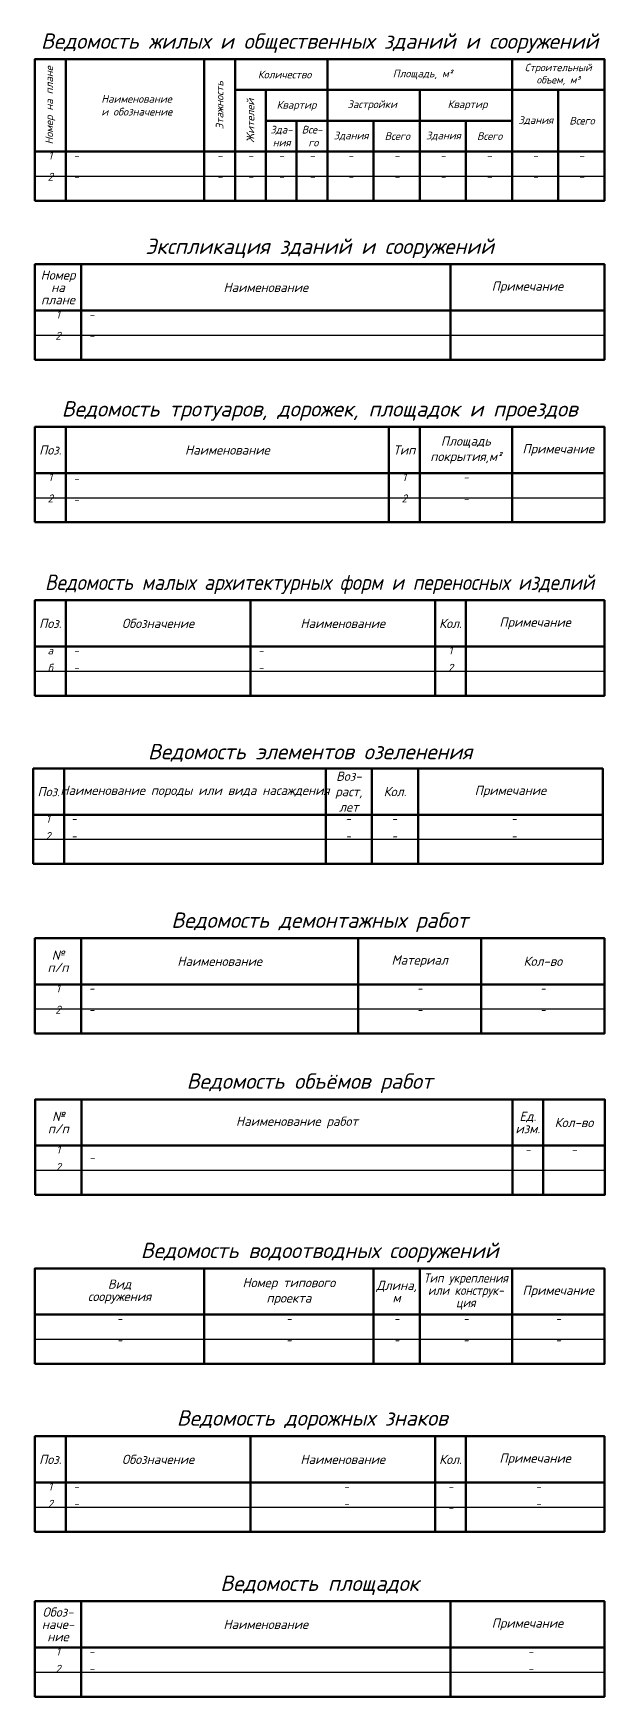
# Model space of a CAD drawing. Header units: millimetres. Extents: x -753 to 824, y -643 to 389.
# Drawn here: x 209 to 395, y -152 to 389 of the extents above; entities that cross this region are included whole.
import ezdxf

# ---------------------------------------------------------------- set-up
doc = ezdxf.new("R2010")
doc.units = ezdxf.units.MM
doc.styles.get("Standard").update_dxf_attribs({"font": 'isocpeui.ttf', "height": 2})

# ---------------------------------------------------------------- blocks, each defined once
blk = doc.blocks.new('*U53')
at = {"lineweight": -3}
for p, q in [((-185, -23), (0, -23)), ((-185, -31), (0, -31))]:
    blk.add_line(p, q, dxfattribs=at)
at = {"lineweight": 70, "ltscale": 3}
blk.add_lwpolyline([(-185, -31), (-185, 0), (0, 0), (0, -31)], close=True, dxfattribs=at)
for points in [[(-170, 0), (-170, -31)], [(-50, 0), (-50, -31)], [(-185, -15), (0, -15)]]:
    blk.add_lwpolyline(points, dxfattribs=at)
at = {"ltscale": 3}
for s, insert, char_height, width, attachment_point in [('{\\fISOCPEUR|b1|i1|c204|p34;Экспликация зданий и сооружений}', (-92.5, 2), 5, 185.3986, 8), ('Наименование', (-110, -7.5), 3, 119.9948, 5), ('Примечание', (-25, -7.5), 3, 50, 5)]:
    blk.add_mtext(s, dxfattribs=dict(at, insert=insert, char_height=char_height, width=width, attachment_point=attachment_point))
at = {"ltscale": 3, "insert": (-177.5, -7.5), "char_height": 3, "width": 15.0052, "attachment_point": 5, "line_spacing_factor": 0.8}
blk.add_mtext('Номер\\Pна\\Pплане', dxfattribs=at)
blk = doc.blocks.new('экспликация')
blk.add_blockref('*U53', (0, 0))
at = {"char_height": 2.6, "line_spacing_factor": 1.6}
for s, insert, width, attachment_point in [('1\\P2', (-177.5, -15), 15.0052, 2), ('-\\P-', (-167.49, -15), 117.4948, 1)]:
    blk.add_mtext(s, dxfattribs=dict(at, insert=insert, width=width, attachment_point=attachment_point))
blk = doc.blocks.new('*U54')
at = {"lineweight": -3}
for p, q in [((-184.99, -23), (0, -23)), ((-184.99, -31), (0, -31))]:
    blk.add_line(p, q, dxfattribs=at)
at = {"lineweight": 70, "ltscale": 3}
blk.add_lwpolyline([(-184.99, -31), (-184.99, 0), (0, 0), (0, -31)], close=True, dxfattribs=at)
for points in [[(-174.99, 0), (-174.99, -31)], [(-69.99, 0), (-69.99, -31)], [(-59.99, 0), (-59.99, -31)], [(-29.99, 0), (-29.99, -31)], [(-184.99, -15), (0, -15)]]:
    blk.add_lwpolyline(points, dxfattribs=at)
at = {"ltscale": 3}
for s, insert, char_height, width, attachment_point in [('{\\fISOCPEUR|b1|i1|c204|p34;Ведомость тротуаров, дорожек, площадок и проездов}', (-92.5, 2), 5, 185.3986, 8), ('Площадь покрытия,м²', (-45, -7.5), 3, 29.9948, 5), ('Наименование', (-122.49, -7.5), 3, 105, 5), ('Примечание', (-15, -7.5), 3, 29.9948, 5)]:
    blk.add_mtext(s, dxfattribs=dict(at, insert=insert, char_height=char_height, width=width, attachment_point=attachment_point))
at = {"ltscale": 3, "char_height": 3, "width": 10.0052, "attachment_point": 5, "line_spacing_factor": 0.8}
for s, insert in [('Поз.', (-180, -7.5)), ('Тип', (-65, -7.5))]:
    blk.add_mtext(s, dxfattribs=dict(at, insert=insert))
blk = doc.blocks.new('*U55')
at = {"lineweight": -3}
for p, q in [((-185, -23), (0, -23)), ((-185, -31), (0, -31))]:
    blk.add_line(p, q, dxfattribs=at)
at = {"lineweight": 70, "ltscale": 3}
blk.add_lwpolyline([(-185, -31), (-185, 0), (0, 0), (0, -31)], close=True, dxfattribs=at)
for points in [[(-175, 0), (-175, -31)], [(-115, 0), (-115, -31)], [(-55, 0), (-55, -31)], [(-45, 0), (-45, -31)], [(-185, -15), (0, -15)]]:
    blk.add_lwpolyline(points, dxfattribs=at)
at = {"ltscale": 3}
for s, insert, char_height, width, attachment_point in [('{\\fISOCPEUR|b1|i1|c204|p34;\\W0.9;Ведомость малых архитектурных форм и переносных изделий}', (-92.5, 2), 5, 185.3986, 8), ('Обозначение', (-145, -7.5), 3, 60, 5), ('Наименование', (-85, -7.5), 3, 60, 5), ('Примечание', (-22.5, -7.5), 3, 45, 5)]:
    blk.add_mtext(s, dxfattribs=dict(at, insert=insert, char_height=char_height, width=width, attachment_point=attachment_point))
at = {"ltscale": 3, "char_height": 3, "width": 10, "attachment_point": 5, "line_spacing_factor": 0.8}
for s, insert in [('Поз.', (-180, -7.5)), ('Кол.', (-50, -7.5))]:
    blk.add_mtext(s, dxfattribs=dict(at, insert=insert))
blk = doc.blocks.new('*U57')
at = {"lineweight": -3}
for p, q in [((-185, -23), (0, -23)), ((-185, -31), (0, -31))]:
    blk.add_line(p, q, dxfattribs=at)
at = {"lineweight": 70, "ltscale": 3}
blk.add_lwpolyline([(-185, -31), (-185, 0), (0, 0), (0, -31)], close=True, dxfattribs=at)
for points in [[(-169.99, 0), (-169.99, -31)], [(-79.99, 0), (-79.99, -31)], [(-39.99, 0), (-39.99, -31)], [(-185, -15), (0, -15)]]:
    blk.add_lwpolyline(points, dxfattribs=at)
at = {"ltscale": 3}
for s, insert, char_height, width, attachment_point in [('{\\fISOCPEUR|b1|i1|c204|p34;Ведомость демонтажных работ}', (-92.5, 2), 5, 185.3986, 8), ('Наименование', (-124.99, -7.5), 3, 90, 5), ('Кол-во', (-20, -7.5), 3, 39.9948, 5)]:
    blk.add_mtext(s, dxfattribs=dict(at, insert=insert, char_height=char_height, width=width, attachment_point=attachment_point))
at = {"ltscale": 3, "char_height": 3, "attachment_point": 5, "line_spacing_factor": 0.8}
for s, insert, width in [('№\\Pп/п', (-177.5, -7.5), 15.0052), ('Материал', (-59.99, -7.5), 40)]:
    blk.add_mtext(s, dxfattribs=dict(at, insert=insert, width=width))
blk = doc.blocks.new('*U59')
at = {"lineweight": -3}
for p, q in [((-185, -23), (0, -23)), ((-185, -31), (0, -31))]:
    blk.add_line(p, q, dxfattribs=at)
at = {"lineweight": 70, "ltscale": 3}
blk.add_lwpolyline([(-185, -31), (-185, 0), (0, 0), (0, -31)], close=True, dxfattribs=at)
for points in [[(-130, 0), (-130, -31)], [(-75, 0), (-75, -31)], [(-60, 0), (-60, -31)], [(-30, 0), (-30, -31)], [(-185, -15), (0, -15)]]:
    blk.add_lwpolyline(points, dxfattribs=at)
at = {"ltscale": 3}
for s, insert, char_height, width, attachment_point in [('{\\fISOCPEUR|b1|i1|c204|p34;Ведомость водоотводных сооружений}', (-92.5, 2), 5, 185.3986, 8), ('Номер типового^Jпроекта', (-102.5, -7.5), 3, 55, 5)]:
    blk.add_mtext(s, dxfattribs=dict(at, insert=insert, char_height=char_height, width=width, attachment_point=attachment_point))
at = {"ltscale": 3, "char_height": 3, "attachment_point": 5, "line_spacing_factor": 0.8}
for s, insert, width in [('Вид^Jсооружения', (-157.5, -7.5), 55), ('Длина,\\Pм', (-67.5, -7.5), 15), ('{\\W0.9;Тип укрепления^Jили конструк-^Jция}', (-45, -7.5), 30), ('Примечание', (-15, -7.5), 30)]:
    blk.add_mtext(s, dxfattribs=dict(at, insert=insert, width=width))
blk = doc.blocks.new('*U52')
at = {"lineweight": 70, "ltscale": 0.1}
for p, q in [((-174.99, 0), (-174.99, -46)), ((-129.99, 0), (-129.99, -46)), ((-119.99, 0), (-119.99, -46)), ((-89.99, -46), (-89.99, 0)), ((-29.99, -46), (-29.99, 0)), ((0.01, -10), (-119.99, -10)), ((-109.99, -10), (-109.99, -46)), ((-59.99, -46), (-59.99, -10)), ((-14.99, -46), (-14.99, -10)), ((-109.99, -20), (-29.99, -20)), ((-99.99, -20), (-99.99, -46)), ((-74.99, -46), (-74.99, -20)), ((-44.99, -46), (-44.99, -20)), ((-184.99, -30), (0.01, -30))]:
    blk.add_line(p, q, dxfattribs=at)
at = {"lineweight": -3}
for p, q in [((-184.99, -38), (0, -38)), ((-184.99, -46), (0, -46))]:
    blk.add_line(p, q, dxfattribs=at)
at = {"lineweight": 70, "ltscale": 3}
blk.add_lwpolyline([(-184.99, -46), (-184.99, 0), (0, 0), (0, -46)], close=True, dxfattribs=at)
at = {"ltscale": 3, "insert": (-92.5, 2), "char_height": 5, "width": 185.3986, "attachment_point": 8}
blk.add_mtext('{\\fISOCPEUR|b1|i1|c204|p34;Ведомость жилых и общественных зданий и сооружений}', dxfattribs=at)
at = {"linetype": 'Continuous', "char_height": 2.5, "attachment_point": 5, "rotation": 90}
for s, insert, width in [('Номер на плане', (-179.99, -15), 30), ('Этажность', (-124.99, -15), 30), ('Жителей', (-114.99, -20), 20)]:
    blk.add_mtext(s, dxfattribs=dict(at, insert=insert, width=width))
at = {"linetype": 'Continuous', "attachment_point": 5}
for s, insert, char_height, width in [('\\pi2.1937;Количество\\P', (-104.99, -5), 2.5, 30), ('\\pi1.8733;Площадь, м²', (-59.99, -5), 2.5, 60), ('Строительный\\Pобъем, м³', (-14.99, -5), 2.4, 30), ('\\pi1.0406;Наименование\\P\\pi1.151;и обозначение', (-152.49, -15), 2.5, 45), ('\\pi-0.091096;Квартир', (-99.99, -15.21), 2.5, 20), ('\\pi-0.86209;Застройки', (-74.99, -15), 2.5, 30), ('\\pi1.02825;Квартир', (-44.99, -15), 2.5, 30), ('\\pi0.428;Здания', (-22.49, -20), 2.5, 15), ('\\pi0.4344;Всего', (-7.5, -20), 2.5, 14.9948), ('Зда-\\P\\pi0.2217;ния', (-104.95, -25), 2.5, 9.9065), ('Все-\\P\\pi0.89583;го', (-94.99, -25), 2.5, 10), ('\\pi0.42801;Здания', (-82.49, -25), 2.5, 15), ('\\pi0.4344;Всего', (-67.49, -25), 2.5, 15), ('\\pi0.42801;Здания', (-52.49, -25), 2.5, 15), ('\\pi0.4344;Всего', (-37.49, -25), 2.5, 15)]:
    blk.add_mtext(s, dxfattribs=dict(at, insert=insert, char_height=char_height, width=width))
blk = doc.blocks.new('вед_жил_и_общ')
blk.add_blockref('*U52', (0, 0))
at = {"char_height": 2.6, "line_spacing_factor": 1.6}
for s, insert, width, attachment_point in [('1\\P2', (-179.99, -30), 10.0052, 2), ('-\\P-', (-172.49, -30), 42.5, 1), ('-\\P-', (-124.99, -30), 10.0052, 2), ('-\\P-', (-114.99, -30), 10.0052, 2), ('-\\P-', (-104.99, -30), 10.0052, 2), ('-\\P-', (-94.99, -30), 10.0052, 2), ('-\\P-', (-82.49, -30), 15, 2), ('-\\P-', (-67.49, -30), 15, 2), ('-\\P-', (-52.49, -30), 15, 2), ('-\\P-', (-37.49, -30), 15, 2), ('-\\P-', (-22.49, -30), 15, 2), ('-\\P-', (-7.49, -30), 15, 2)]:
    blk.add_mtext(s, dxfattribs=dict(at, insert=insert, width=width, attachment_point=attachment_point))
blk = doc.blocks.new('*U61')
at = {"lineweight": -3}
for p, q in [((-185, -23), (0, -23)), ((-185, -31), (0, -31))]:
    blk.add_line(p, q, dxfattribs=at)
at = {"lineweight": 70, "ltscale": 3}
blk.add_lwpolyline([(-185, -31), (-185, 0), (0, 0), (0, -31)], close=True, dxfattribs=at)
for points in [[(-170, 0), (-170, -31)], [(-50, 0), (-50, -31)], [(-185, -15), (0, -15)]]:
    blk.add_lwpolyline(points, dxfattribs=at)
at = {"ltscale": 3}
for s, insert, char_height, width, attachment_point in [('{\\fISOCPEUR|b1|i1|c204|p34;Ведомость площадок}', (-92.5, 2), 5, 185.3986, 8), ('Наименование', (-110, -7.5), 3, 119.9948, 5), ('Примечание', (-25, -7.5), 3, 50, 5)]:
    blk.add_mtext(s, dxfattribs=dict(at, insert=insert, char_height=char_height, width=width, attachment_point=attachment_point))
at = {"ltscale": 3, "insert": (-177.5, -7.5), "char_height": 3, "width": 15.0052, "attachment_point": 5, "line_spacing_factor": 0.8}
blk.add_mtext('Обоз-\\Pначе-\\Pние', dxfattribs=at)
blk = doc.blocks.new('*U60')
at = {"lineweight": -3}
for p, q in [((-185, -23), (0, -23)), ((-185, -31), (0, -31))]:
    blk.add_line(p, q, dxfattribs=at)
at = {"lineweight": 70, "ltscale": 3}
blk.add_lwpolyline([(-185, -31), (-185, 0), (0, 0), (0, -31)], close=True, dxfattribs=at)
for points in [[(-175, 0), (-175, -31)], [(-115, 0), (-115, -31)], [(-55, 0), (-55, -31)], [(-45, 0), (-45, -31)], [(-185, -15), (0, -15)]]:
    blk.add_lwpolyline(points, dxfattribs=at)
at = {"ltscale": 3, "char_height": 3, "width": 10, "attachment_point": 5, "line_spacing_factor": 0.8}
for s, insert in [('Поз.', (-180, -7.5)), ('Кол.', (-50, -7.5))]:
    blk.add_mtext(s, dxfattribs=dict(at, insert=insert))
at = {"ltscale": 3, "char_height": 3, "attachment_point": 5}
for s, insert, width in [('Обозначение', (-145, -7.5), 60), ('Наименование', (-85, -7.5), 60), ('Примечание', (-22.5, -7.5), 45)]:
    blk.add_mtext(s, dxfattribs=dict(at, insert=insert, width=width))
at = {"flags": 8}
blk.add_attdef('ЗАГОЛОВОК_001', (-136.99, 3.45), '', height=5, dxfattribs=at)
blk = doc.blocks.new('*U58')
at = {"lineweight": -3}
for p, q in [((-185, -23), (0, -23)), ((-185, -31), (0, -31))]:
    blk.add_line(p, q, dxfattribs=at)
at = {"lineweight": 70, "ltscale": 3}
blk.add_lwpolyline([(-185, -31), (-185, 0), (0, 0), (0, -31)], close=True, dxfattribs=at)
for points in [[(-169.99, 0), (-169.99, -31)], [(-30, 0), (-30, -31)], [(-20, 0), (-20, -31)], [(-185, -15), (0, -15)]]:
    blk.add_lwpolyline(points, dxfattribs=at)
at = {"ltscale": 3, "char_height": 3, "attachment_point": 5, "line_spacing_factor": 0.8}
for s, insert, width in [('№\\Pп/п', (-177.5, -7.5), 15.0052), ('Ед.\\Pизм.', (-25, -7.5), 10)]:
    blk.add_mtext(s, dxfattribs=dict(at, insert=insert, width=width))
at = {"ltscale": 3, "char_height": 3, "attachment_point": 5}
for s, insert, width in [('Наименование работ', (-100, -7.5), 139.9948), ('Кол-во', (-10, -7.5), 20)]:
    blk.add_mtext(s, dxfattribs=dict(at, insert=insert, width=width))
at = {"lineweight": -3, "ltscale": 10, "flags": 8}
blk.add_attdef('ЗАГОЛОВОК_001', (-134.01, 3.45), '', height=5, dxfattribs=at)
blk = doc.blocks.new('*U56')
at = {"lineweight": -3}
for p, q in [((-185, -23), (0, -23)), ((-185, -31), (0, -31))]:
    blk.add_line(p, q, dxfattribs=at)
at = {"lineweight": 70, "ltscale": 3}
blk.add_lwpolyline([(-185, -31), (-185, 0), (0, 0), (0, -31)], close=True, dxfattribs=at)
for points in [[(-174.99, 0), (-174.99, -31)], [(-89.99, 0), (-89.99, -31)], [(-74.99, 0), (-74.99, -31)], [(-59.99, 0), (-59.99, -31)], [(-185, -15), (0, -15)]]:
    blk.add_lwpolyline(points, dxfattribs=at)
at = {"ltscale": 3, "char_height": 3, "attachment_point": 5}
for s, insert, width in [('Воз-^Jраст,\\Pлет', (-82.49, -7.5), 15), ('Наименование породы или вида насаждения', (-132.49, -7.5), 85), ('Примечание', (-30, -7.5), 59.9948)]:
    blk.add_mtext(s, dxfattribs=dict(at, insert=insert, width=width))
at = {"ltscale": 3, "char_height": 3, "attachment_point": 5, "line_spacing_factor": 0.8}
for s, insert, width in [('Поз.', (-180, -7.5), 10.0052), ('Кол.', (-67.49, -7.5), 15)]:
    blk.add_mtext(s, dxfattribs=dict(at, insert=insert, width=width))
at = {"lineweight": -3, "ltscale": 10, "flags": 8}
blk.add_attdef('ЗАГОЛОВОК_001', (-148.23, 3), '', height=5, dxfattribs=at)

msp = doc.modelspace()

# ---------------------------------------------------------------- block references
for name, p in [('вед_жил_и_общ', (394.55, 380.34)), ('экспликация', (394.55, 313.69)), ('*U54', (394.55, 260.87)), ('*U55', (394.55, 204.54)), ('*U57', (394.55, 94.78)), ('*U59', (394.55, -12.51)), ('*U61', (394.55, -120.63))]:
    msp.add_blockref(name, p)
ref = msp.add_blockref('*U56', (394.02, 149.89))
ref.add_attrib('ЗАГОЛОВОК_001', 'Ведомость элементов озеленения', (246.28, 152.89), dxfattribs={"lineweight": -3, "ltscale": 10, "height": 5})
at = {"lineweight": -3, "ltscale": 10}
ref = msp.add_blockref('*U58', (394.67, 42.4), dxfattribs=at)
ref.add_attrib('ЗАГОЛОВОК_001', 'Ведомость объёмов работ', (258.83, 45.85), dxfattribs={"lineweight": -3, "ltscale": 10, "height": 5})
ref = msp.add_blockref('*U60', (394.55, -67.03))
ref.add_attrib('ЗАГОЛОВОК_001', 'Ведомость дорожных знаков', (255.65, -63.58), dxfattribs={"height": 5})

# ---------------------------------------------------------------- texts
at = {"char_height": 2.6}
for s, insert, width, attachment_point, line_spacing_factor in [('1\\P2', (214.56, 245.87), 10.0052, 2, 1.6), ('-\\P-', (222.06, 245.37), 102.4948, 1, 1.6), ('1\\P2', (329.56, 245.87), 10.0052, 2, 1.6), ('-\\P-', (349.56, 245.87), 30, 2, 1.6), ('1\\P2', (344.55, 189.54), 10.0052, 2, 1.3), ('а\\Pб', (214.55, 189.54), 10.0052, 2, 1.3), ('-\\P-', (222.06, 189.54), 57.4948, 1, 1.3), ('-\\P-', (282.06, 189.54), 57.4948, 1, 1.3), ('1\\P2', (213.8, 134.89), 10.0052, 2, 1.3), ('-\\P-', (221.31, 134.89), 57.4948, 1, 1.3), ('-\\P-', (311.3, 134.89), 15.0052, 2, 1.3), ('-\\P-', (326.3, 134.89), 15.0052, 2, 1.3), ('-\\P-', (365.14, 134.89), 57.3163, 2, 1.3), ('1\\P2', (217.05, 79.78), 15.0052, 2, 1.6), ('-\\P-', (227.06, 79.78), 57.4948, 1, 1.6), ('-\\P-', (334.56, 79.78), 40, 2, 1.6), ('-\\P-', (374.56, 79.78), 40, 2, 1.6), ('1\\P2', (217.17, 27.4), 15.0052, 2, 1.3), ('\\A1;\\pt5.2;-{\\H1.5x; }', (227.17, 23.4), 135.0666, 4, 1.3), ('-', (369.67, 27.4), 10, 2, 1.3), ('-', (384.67, 27.4), 20, 2, 1.3), ('-\\P-', (237.05, -27.51), 55, 2, 1.6), ('-\\P-', (292.05, -27.51), 55, 2, 1.6), ('-\\P-', (327.05, -27.51), 15, 2, 1.6), ('-\\P-', (349.55, -27.51), 30, 2, 1.6), ('-\\P-', (379.55, -27.51), 30, 2, 1.6), ('1\\P2', (214.55, -82.03), 10.0052, 2, 1.3), ('-\\P-', (222.06, -82.03), 57.4948, 1, 1.3), ('-\\P-', (310.66, -82.03), 57.7727, 2, 1.3), ('-\\P-', (344.55, -82.03), 10, 2, 1.6), ('-\\P-', (373.04, -82.03), 43.0152, 2, 1.3), ('1\\P2', (217.05, -135.63), 15.0052, 2, 1.3), ('-\\P-', (227.06, -135.63), 57.4948, 1, 1.3), ('-\\P-', (370.55, -135.63), 48.0204, 2, 1.3)]:
    msp.add_mtext(s, dxfattribs=dict(at, insert=insert, width=width, attachment_point=attachment_point, line_spacing_factor=line_spacing_factor))

doc.saveas('drawing.dxf')
